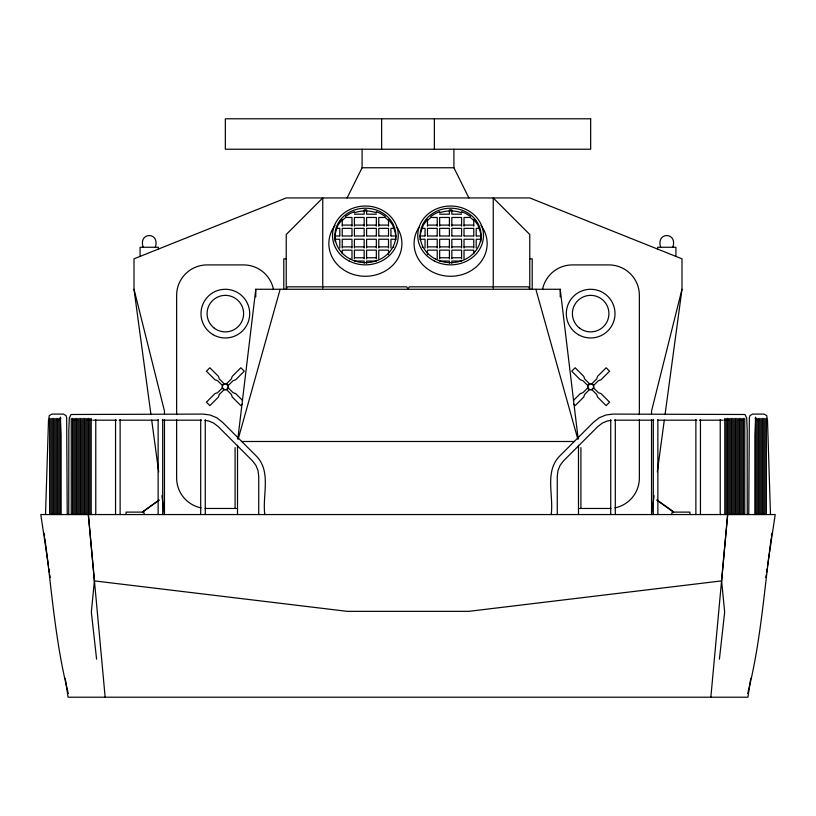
<?xml version="1.0" encoding="UTF-8"?>
<svg xmlns="http://www.w3.org/2000/svg" width="816" height="816" viewBox="0 0 816 816"><rect width="100%" height="100%" fill="white"/><g stroke="black" fill="none" stroke-linecap="round" stroke-linejoin="round"><path stroke-width="1.22" d="M45.523 514.549L48.501 420.393L49.286 415.609L51.918 414.089L63.434 414.089L66.065 415.609L66.667 417.965L67.228 514.549M334.937 237.068L334.978 235.987L339.803 235.987M395.76 239.945L395.78 235.987L390.956 235.987M481.022 238.16L481.001 239.945A30.447 27.234 0 0 1 480.808 241.72M719.406 659.185L724.659 612.092L721.619 580.89L727.658 514.549L710.848 697.211M105.152 697.211L88.342 514.549L94.381 580.89L91.341 612.092L96.594 659.185M237.823 438.967L255.785 289.272L560.215 289.272L578.177 438.967M771.151 538.346L769.906 548.362C763.613 596.884 759.9 646.007 747.691 693.539M771.467 535.847L771.773 533.338M593.65 387.488A3.091 3.091 0 0 0 589.856 383.704A3.091 3.091 0 0 0 588.469 388.875A3.091 3.091 0 0 0 593.65 387.488C593.436 378.022 581.992 389.467 591.457 389.681M654.095 495.669L651.545 514.549L651.545 419.883M657.329 471.76L664.295 420.158M665.152 413.865L681.992 289.272L681.992 258.825L529.768 197.941L286.232 197.941L134.008 258.825L134.008 289.272L150.848 413.865M750.74 678.31L747.925 697.211L68.075 697.211L65.26 678.31M765.796 577.534L766.173 575.015M766.55 572.495L767.111 568.721M767.489 566.202L775.2 514.549L40.8 514.549L48.511 566.202M681.992 289.272L651.545 411.04L651.545 413.569M671.65 514.549L672.527 511.03L656.951 499.953M755.218 418.659L755.616 417.129L754.882 435.183L754.861 514.549M238.211 439.028L280.143 289.272M342.241 226.185L342.241 219.392L338.079 225.032L336.549 229.408A30.447 27.234 0 0 0 334.999 236.385M393.506 247.493L393.761 246.871M427.482 226.185L427.482 219.392L423.32 225.032L421.79 229.408A30.447 27.234 0 0 0 420.24 236.385M347.116 197.941L362.09 167.749L362.09 149.236M342.241 220.483L345.607 217.464L351.982 217.464L351.982 226.185M427.482 220.483L430.848 217.464L437.223 217.464L437.223 226.185M226.471 383.836L231.367 378.94L232.234 376.36L240.842 367.751L244.28 371.188L235.671 379.797L233.09 380.664L228.194 385.56M242.566 403.91L240.842 405.634L232.234 397.025L231.367 394.444L226.471 389.538M159.049 499.953L142.382 512.111L158.998 500.3M573.434 400.462L580.329 393.577L582.91 392.72L587.806 387.814M591.784 383.836L596.69 378.94L597.547 376.36L606.155 367.751L609.603 371.188L600.994 379.797L598.403 380.664L593.507 385.56M589.529 389.538L584.633 394.444L583.766 397.025L575.158 405.634L573.434 403.91M610.929 420.475L607.512 420.934L602.371 423.055L597.812 426.564L563.652 460.724L560.143 465.283L558.011 470.424L557.267 476.126L557.267 514.549M721.619 580.89L468.884 611.337L347.116 611.337L94.381 580.89M364.16 210.967L363.385 210.987A30.447 27.234 0 0 0 355.592 212.374L354.419 212.772L354.419 211.681L350.156 213.486L345.607 216.383L345.607 217.464M450.616 210.936L448.627 210.987A30.447 27.234 0 0 0 440.834 212.374L439.661 212.772L439.661 211.681L435.397 213.486L430.848 216.383L430.848 217.464M362.09 167.749L453.91 167.749L468.884 197.941M354.419 214.2L364.16 214.2L364.16 209.875L365.384 209.845L366.598 209.875L366.598 214.21L376.339 214.2M439.661 214.2L449.402 214.2L449.402 209.875L450.616 209.845L451.84 209.875L451.84 214.21L461.581 214.2M388.518 220.483L385.152 217.464L378.777 217.464L378.777 226.185M473.759 220.483L470.393 217.464L464.018 217.464L464.018 226.185M342.241 225.094L351.982 225.094M354.419 225.094L364.16 225.094M366.598 225.094L376.339 225.094M378.777 225.094L388.518 225.094M427.482 225.094L437.223 225.094M439.661 225.094L449.402 225.094M451.84 225.094L461.581 225.094M464.018 225.094L473.759 225.094M336.998 228.358L339.803 228.358L339.803 235.824M395.76 236.385A30.447 27.234 0 0 0 394.21 229.408L393.761 228.358L390.956 228.358L390.956 235.824M422.239 228.358L425.044 228.358L425.044 235.824M481.001 236.385A30.447 27.234 0 0 0 479.451 229.408L479.002 228.358L476.197 228.358L476.197 235.824M342.241 235.987L351.982 235.987M354.419 235.987L364.16 235.987M366.598 235.987L376.339 235.987M378.777 235.987L388.518 235.987M425.044 235.987L420.22 235.987L420.24 239.945M427.482 235.987L437.223 235.987M439.661 235.987L449.402 235.987M451.84 235.987L461.581 235.987M464.018 235.987L473.759 235.987M476.197 235.987L481.022 235.987L481.063 237.068M334.978 238.16L334.978 239.251L339.803 239.251L339.803 247.962M395.78 239.251L390.956 239.251L390.956 247.962M420.22 239.251L425.044 239.251L425.044 247.962M481.022 239.251L476.197 239.251L476.197 247.962M342.241 246.871L351.982 246.871M354.419 246.871L364.16 246.871M366.598 246.871L376.339 246.871M378.777 246.871L388.518 246.871M427.482 246.871L437.223 246.871M439.661 246.871L449.402 246.871M451.84 246.871L461.581 246.871M464.018 246.871L473.759 246.871M354.419 257.764L364.16 257.764M366.598 257.764L376.339 257.764M439.661 257.764L449.402 257.764M451.84 257.764L461.581 257.764M286.232 258.825L283.795 258.825L283.795 289.394M529.768 258.825L532.205 258.825L532.205 289.394M354.419 261.038L364.16 261.038L364.16 263.191M376.339 261.038L366.598 261.038L366.598 263.191M439.661 261.038L449.402 261.038L449.402 263.191M461.581 261.038L451.84 261.038L451.84 263.191M56.528 420.179L58.823 420.179M72.563 420.179L77.489 420.179M87.332 420.179L92.259 420.179M93.483 420.179L116.586 420.179M119.105 420.179L158.406 420.179M162.211 420.179L201.511 420.179M614.489 420.179L653.789 420.179M657.594 420.179L696.895 420.179M699.414 420.179L722.517 420.179M723.741 420.179L728.668 420.179M738.511 420.179L743.437 420.179M757.177 420.179L759.472 420.179M241.332 441.487L574.668 441.487M237.517 508.46L207.08 508.46A30.447 30.447 0 0 1 205.081 508.399M578.483 508.46L608.92 508.46A30.447 30.447 0 0 0 610.919 508.399M142.596 512.111L126.092 512.111L126.092 514.549M673.404 512.111L689.908 512.111L689.908 514.549M451.84 210.967L452.615 210.987A30.447 27.234 0 0 1 460.408 212.374L461.581 212.772L461.581 211.681L465.844 213.486L470.393 216.383L470.393 217.464M365.384 210.936L367.373 210.987A30.447 27.234 0 0 1 375.166 212.374L376.339 212.772L376.339 211.681L380.603 213.486L385.152 216.383L385.152 217.464M224.543 389.681C234.008 389.467 222.564 378.022 222.35 387.488M205.071 420.475L208.488 420.934L213.629 423.055L218.188 426.564L252.348 460.724L255.857 465.283L257.989 470.424L258.733 476.126L258.733 514.549M657.002 500.3L673.618 512.111L672.527 511.03M589.529 383.836L584.633 378.94L583.766 376.36L575.158 367.751L571.72 371.188L580.329 379.797L582.91 380.664L587.806 385.56M242.566 400.462L235.671 393.577L233.09 392.72L228.194 387.814M224.216 383.836L219.31 378.94L218.453 376.36L209.845 367.751L206.397 371.188L215.006 379.797L217.597 380.664L222.493 385.56M422.239 246.871L422.494 247.493M535.857 289.272L577.789 439.028M60.782 418.659L60.384 417.129L61.118 435.183L61.139 514.549M134.008 289.272L164.455 411.04L164.455 413.569M143.473 511.03L144.35 514.549M68.309 693.539C55.345 642.712 51.765 590.192 44.849 538.346M48.889 568.721L49.45 572.495M49.827 575.015L50.204 577.534M151.705 420.158L158.671 471.76M161.905 495.669L164.455 514.549L164.455 419.883M44.227 533.338L44.533 535.847M334.978 239.251L334.999 239.945A30.447 27.234 0 0 0 335.192 241.72M770.477 514.549L767.499 420.393L766.714 415.609L764.082 414.089L752.566 414.089L749.935 415.609L749.333 417.965L748.772 514.549M766.357 418.394L766.357 514.549M765.02 418.394L765.02 514.549M763.694 418.394L763.694 514.549M762.358 418.394L762.358 514.549M761.032 418.394L761.032 514.549M759.696 418.394L759.696 514.549M758.37 418.394L758.37 514.549M757.034 418.394L757.034 514.549M755.708 418.394L755.708 514.549M747.252 514.549L747.15 429.308L746.681 417.965L744.967 414.497L612.816 414.089L605.921 414.997L599.301 417.741L593.783 421.974L559.062 456.695C544.598 472.301 553.819 495.771 551.177 514.549M744.763 418.394L744.763 514.549M743.427 418.394L743.427 514.549M742.101 418.394L742.101 514.549M740.765 418.394L740.765 514.549M739.439 418.394L739.439 514.549M738.103 418.394L738.103 514.549M736.777 418.394L736.777 514.549M735.44 418.394L735.44 514.549M734.114 418.394L734.114 514.549M732.778 418.394L732.778 514.549M731.452 418.394L731.452 514.549M730.116 418.394L730.116 514.549M728.79 418.394L728.79 514.549M727.454 418.394L727.454 514.549M726.128 418.394L726.128 514.549M724.792 418.394L724.792 514.549M720.232 419.659L720.232 514.549M700.444 419.659L700.444 514.549M695.875 419.659L695.875 514.549M675.903 256.397L675.903 247.258L657.635 247.258L657.635 249.084M672.853 247.258C677.821 231.683 655.707 231.683 660.674 247.258M657.869 419.659L657.869 514.549M653.3 419.659L653.3 514.549M639.367 414.599L639.367 295.361A30.447 30.447 0 0 0 608.92 264.914L572.393 264.914A30.447 30.447 0 0 0 542.538 289.425M639.367 419.669L639.367 478.023A30.447 30.447 0 0 1 614.866 507.878M615.305 419.659L615.305 514.549M610.735 419.659L610.735 514.549M580.921 447.576L580.921 508.46M578.483 445.271L578.483 514.549M560.215 289.272L560.215 296.881M493.241 288.221L493.241 197.941L529.768 234.478L529.768 289.272L528.554 286.834L409.214 286.834L408 289.272L406.786 286.834L287.446 286.834L286.232 289.272L286.232 234.478L322.759 197.941L322.759 288.221M479.002 228.358L477.921 225.032L473.759 219.392L473.759 226.185M473.759 235.824L473.759 228.358L464.018 228.358L464.018 235.824M473.759 247.962L473.759 239.251L464.018 239.251L464.018 247.962M473.759 253.562L473.759 250.145L464.018 250.145L464.018 258.856M461.581 226.185L461.581 217.464L451.84 217.464L451.84 226.185M461.581 235.824L461.581 228.358L451.84 228.358L451.84 235.824M461.581 247.962L461.581 239.251L451.84 239.251L451.84 247.962M461.581 258.856L461.581 250.145L451.84 250.145L451.84 258.856M453.91 149.236L453.91 167.749M449.402 226.185L449.402 217.464L439.661 217.464L439.661 226.185M449.402 235.824L449.402 228.358L439.661 228.358L439.661 235.824M449.402 247.962L449.402 239.251L439.661 239.251L439.661 247.962M449.402 258.856L449.402 250.145L439.661 250.145L439.661 258.856M437.223 235.824L437.223 228.358L427.482 228.358L427.482 235.824M437.223 247.962L437.223 239.251L427.482 239.251L427.482 247.962M437.223 258.856L437.223 250.145L427.482 250.145L427.482 254.704M434.367 118.789L434.367 149.236M393.761 228.358L392.68 225.032L388.518 219.392L388.518 226.185M388.518 235.824L388.518 228.358L378.777 228.358L378.777 235.824M388.518 247.962L388.518 239.251L378.777 239.251L378.777 247.962M388.518 254.704L388.518 250.145L378.777 250.145L378.777 258.856M381.633 118.789L381.633 149.236M376.339 226.185L376.339 217.464L366.598 217.464L366.598 226.185M376.339 235.824L376.339 228.358L366.598 228.358L366.598 235.824M376.339 247.962L376.339 239.251L366.598 239.251L366.598 247.962M376.339 258.856L376.339 250.145L366.598 250.145L366.598 258.856M364.16 226.185L364.16 217.464L354.419 217.464L354.419 226.185M364.16 235.824L364.16 228.358L354.419 228.358L354.419 235.824M364.16 247.962L364.16 239.251L354.419 239.251L354.419 247.962M364.16 258.856L364.16 250.145L354.419 250.145L354.419 258.856M351.982 235.824L351.982 228.358L342.241 228.358L342.241 235.824M351.982 247.962L351.982 239.251L342.241 239.251L342.241 247.962M351.982 258.856L351.982 250.145L342.241 250.145L342.241 253.562M264.823 514.549C262.181 495.771 271.402 472.301 256.938 456.695L222.217 421.974L216.699 417.741L210.079 414.997L203.184 414.089L71.033 414.497L69.319 417.965L68.85 429.308L68.748 514.549M255.785 289.272L255.785 296.881M237.517 445.271L237.517 514.549M235.079 447.576L235.079 508.46M205.265 419.659L205.265 514.549M200.695 419.659L200.695 514.549M176.633 414.599L176.633 295.361A30.447 30.447 0 0 1 207.08 264.914L243.607 264.914A30.447 30.447 0 0 1 273.462 289.425M176.633 419.669L176.633 478.023A30.447 30.447 0 0 0 201.134 507.878M162.7 419.659L162.7 514.549M158.365 249.084L158.365 247.258L140.097 247.258L140.097 256.397M158.131 419.659L158.131 514.549M155.326 247.258C160.293 231.683 138.179 231.683 143.147 247.258M120.125 419.659L120.125 514.549M115.556 419.659L115.556 514.549M95.768 419.659L95.768 514.549M91.208 418.394L91.208 514.549M89.872 418.394L89.872 514.549M88.546 418.394L88.546 514.549M87.21 418.394L87.21 514.549M85.884 418.394L85.884 514.549M84.548 418.394L84.548 514.549M83.222 418.394L83.222 514.549M81.886 418.394L81.886 514.549M80.56 418.394L80.56 514.549M79.223 418.394L79.223 514.549M77.897 418.394L77.897 514.549M76.561 418.394L76.561 514.549M75.235 418.394L75.235 514.549M73.899 418.394L73.899 514.549M72.573 418.394L72.573 514.549M71.237 418.394L71.237 514.549M60.292 418.394L60.292 514.549M58.966 418.394L58.966 514.549M57.63 418.394L57.63 514.549M56.304 418.394L56.304 514.549M54.968 418.394L54.968 514.549M53.642 418.394L53.642 514.549M52.306 418.394L52.306 514.549M50.98 418.394L50.98 514.549M49.643 418.394L49.643 514.549M480.991 225.451A36.536 32.671 0 0 1 475.3 267.699A36.536 32.671 0 0 1 427.757 269.086A36.536 32.671 0 0 1 418.985 227.266M397.015 227.266A36.536 32.671 0 0 1 388.243 269.086A36.536 32.671 0 0 1 340.7 267.699A36.536 32.671 0 0 1 335.009 225.451M219.31 394.444L218.453 397.025L209.845 405.634L206.397 402.186L215.006 393.577L217.597 392.72L222.493 387.814L224.216 389.538L219.31 394.444M593.507 387.814L591.784 389.538L596.69 394.444L597.547 397.025L606.155 405.634L609.603 402.186L600.994 393.577L598.403 392.72L593.507 387.814M590.662 118.789L225.338 118.789L225.338 149.236L590.662 149.236L590.662 118.789M579.544 328.114A18.268 18.268 0 0 0 608.767 316.006A18.268 18.268 0 0 0 583.664 296.749A18.268 18.268 0 0 0 579.544 328.114M578.483 334.713A24.358 24.358 0 0 0 615.009 313.63A24.358 24.358 0 0 0 578.483 292.536A24.358 24.358 0 0 0 578.483 334.713M214.22 328.114A18.268 18.268 0 0 0 243.454 316.006A18.268 18.268 0 0 0 218.351 296.749A18.268 18.268 0 0 0 214.22 328.114M213.16 334.713A24.358 24.358 0 0 0 249.696 313.63A24.358 24.358 0 0 0 213.16 292.536A24.358 24.358 0 0 0 213.16 334.713M223.156 388.875A3.091 3.091 0 0 0 228.327 387.488A3.091 3.091 0 0 0 224.543 383.704A3.091 3.091 0 0 0 223.156 388.875M434.183 260.906A32.875 29.407 0 0 0 483.5 235.436A32.875 29.407 0 0 0 434.183 209.967A32.875 29.407 0 0 0 434.183 260.906M435.397 259.019A30.447 27.234 0 0 0 481.063 235.436A30.447 27.234 0 0 0 435.397 211.854A30.447 27.234 0 0 0 435.397 259.019M348.942 260.906A32.875 29.407 0 0 0 398.259 235.436A32.875 29.407 0 0 0 348.942 209.967A32.875 29.407 0 0 0 348.942 260.906M350.156 259.019A30.447 27.234 0 0 0 395.821 235.436A30.447 27.234 0 0 0 350.156 211.854A30.447 27.234 0 0 0 350.156 259.019"/></g></svg>
